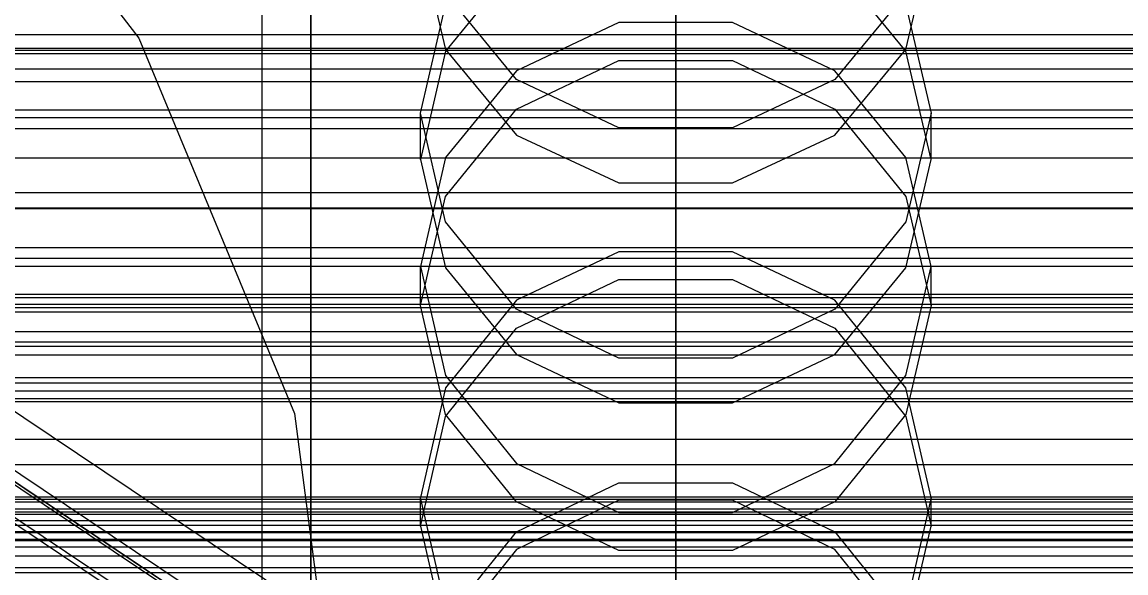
# Model space of a CAD drawing. Header units: millimetres. Extents: x -1970 to 59977, y -50268 to 6837.
# Drawn here: x -183.8 to -93, y -34230 to -34184.7 of the extents above; entities that cross this region are included whole.
import ezdxf

# ---------------------------------------------------------------- set-up
doc = ezdxf.new("R2010")
doc.units = ezdxf.units.MM
for name, color, linetype, lineweight in [('COTAS_O', 1, 'Continuous', 0), ('frontal_briquetadora', 7, 'Continuous', 0), ('frontal_C01', 7, 'Continuous', 0), ('frontal_C02', 7, 'Continuous', 0), ('frontal_C03', 7, 'Continuous', 0), ('frontal_mezcladora', 7, 'Continuous', 0)]:
    doc.layers.add(name, color=color, linetype=linetype, lineweight=lineweight)
doc.dimstyles.new('R19_100', dxfattribs={"dimtxt": 250, "dimasz": 150, "dimexe": 150, "dimexo": 80, "dimgap": 100, "dimtad": 1, "dimtih": 1, "dimtoh": 1, "dimdsep": 46, "dimcen": 0.09, "dimadec": 0, "dimazin": 0, "dimtfac": 1, "dimtdec": 4, "dimtofl": 0, "dimtmove": 0, "dimatfit": 3, "dimfxl": 1, "dimtolj": 1, "dimtzin": 0, "dimarcsym": 0})

# ---------------------------------------------------------------- blocks, each defined once
blk = doc.blocks.new('*D39')
at = {"layer": 'COTAS_O', "color": 0, "lineweight": -2, "transparency": 16777216}
for p, q in [((-1725, -34320), (-1725, -33550)), ((1725, -34320), (1725, -33550)), ((-1575, -33700), (1575, -33700))]:
    blk.add_line(p, q, dxfattribs=at)
at = {"layer": 'COTAS_O', "color": 0, "transparency": 16777216}
for points in [[(-1575, -33675), (-1575, -33725), (-1725, -33700)], [(1575, -33675), (1575, -33725), (1725, -33700)]]:
    blk.add_solid(points, dxfattribs=at)
at = {"layer": 'Defpoints', "color": 0, "transparency": 16777216}
for p in [(1725, -33700), (-1725, -34400), (1725, -34400)]:
    blk.add_point(p, dxfattribs=at)
blk = doc.blocks.new('*D42')
at = {"layer": 'COTAS_O', "color": 0, "lineweight": -2, "transparency": 16777216}
for p, q in [((-570, -33700), (200, -33700)), ((50, -34750), (50, -33850)), ((-570, -34900), (200, -34900))]:
    blk.add_line(p, q, dxfattribs=at)
at = {"layer": 'COTAS_O', "color": 0, "transparency": 16777216}
for points in [[(25, -33850), (75, -33850), (50, -33700)], [(25, -34750), (75, -34750), (50, -34900)]]:
    blk.add_solid(points, dxfattribs=at)
at = {"layer": 'Defpoints', "color": 0, "transparency": 16777216}
for p in [(-650, -33700), (50, -33700), (-650, -34900)]:
    blk.add_point(p, dxfattribs=at)
blk = doc.blocks.new('*D43')
at = {"layer": 'COTAS_O', "color": 0, "lineweight": -2, "transparency": 16777216}
for p, q in [((-650, -34820), (-650, -34050)), ((650, -34820), (650, -34050)), ((-500, -34200), (500, -34200))]:
    blk.add_line(p, q, dxfattribs=at)
at = {"layer": 'COTAS_O', "color": 0, "transparency": 16777216}
for points in [[(-500, -34175), (-500, -34225), (-650, -34200)], [(500, -34175), (500, -34225), (650, -34200)]]:
    blk.add_solid(points, dxfattribs=at)
at = {"layer": 'Defpoints', "color": 0, "transparency": 16777216}
for p in [(650, -34200), (-650, -34900), (650, -34900)]:
    blk.add_point(p, dxfattribs=at)

msp = doc.modelspace()

# ---------------------------------------------------------------- linework, layer by layer
at = {"layer": 'frontal_briquetadora'}
for p, q in [((-164, -34275), (-164, -34100)), ((-160, -34275), (-160, -34100)), ((-160, -34186.982), (-160, -34174.268)), ((-160, -34187.019), (-160, -34174.315)), ((-160, -34176.08), (-160, -34195.432)), ((-160, -34196.041), (-160, -34176.682)), ((-160, -34196.649), (-160, -34177.283)), ((-160, -34178), (-160, -34191.425)), ((-160, -34178.042), (-160, -34191.457)), ((-151, -34178.137), (-148.92, -34186.938)), ((-111.08, -34186.938), (-109, -34178.137)), ((-160, -34179.904), (-160, -34188.369)), ((-143.093, -34179.943), (-148.92, -34187.085)), ((-111.08, -34187.085), (-116.907, -34179.943)), ((-160, -34191.022), (-160, -34181.688)), ((-143.094, -34189.426), (-148.92, -34182.307)), ((-111.08, -34182.308), (-116.906, -34189.426)), ((-160, -34196.98), (-160, -34182.75)), ((-160, -34197.013), (-160, -34182.792)), ((-151, -34192.191), (-148.92, -34183.307)), ((-111.08, -34183.307), (-109, -34192.191)), ((-160, -34193.876), (-160, -34183.697)), ((-134.674, -34184.734), (-143.094, -34188.689)), ((-125.326, -34184.734), (-134.674, -34184.734)), ((-116.906, -34188.689), (-125.326, -34184.734)), ((-160, -34201.85), (-160, -34186.982)), ((-160, -34201.878), (-160, -34187.019)), ((-148.92, -34186.938), (-143.093, -34193.996)), ((-116.907, -34193.996), (-111.08, -34186.938)), ((-148.92, -34187.085), (-151, -34195.991)), ((-143.093, -34191.85), (-134.673, -34187.86)), ((-134.673, -34187.86), (-125.327, -34187.86)), ((-125.327, -34187.86), (-116.907, -34191.85)), ((-109, -34195.991), (-111.08, -34187.085)), ((-160, -34188.369), (-160, -34200.164)), ((-143.094, -34188.689), (-148.92, -34195.834)), ((-111.08, -34195.834), (-116.906, -34188.689)), ((-134.674, -34193.392), (-143.094, -34189.426)), ((-116.906, -34189.426), (-125.326, -34193.392)), ((-160, -34203.582), (-160, -34191.022)), ((-160, -34191.425), (-160, -34206.897)), ((-160, -34191.457), (-160, -34206.92)), ((-148.92, -34201.121), (-151, -34192.191)), ((-151, -34195.991), (-151, -34192.191)), ((-148.92, -34199.039), (-143.093, -34191.85)), ((-116.907, -34191.85), (-111.08, -34199.039)), ((-109, -34192.191), (-111.08, -34201.121)), ((-109, -34195.991), (-109, -34192.191)), ((-125.326, -34193.392), (-134.674, -34193.392)), ((-160, -34207.173), (-160, -34193.876)), ((-143.093, -34193.996), (-134.673, -34197.913)), ((-125.327, -34197.913), (-116.907, -34193.996)), ((-160, -34195.432), (-160, -34214.989)), ((-160, -34215.602), (-160, -34196.041)), ((-148.92, -34195.834), (-151, -34204.781)), ((-151, -34195.991), (-148.92, -34204.898)), ((-109, -34204.781), (-111.08, -34195.834)), ((-111.08, -34204.898), (-109, -34195.991)), ((-160, -34216.216), (-160, -34196.649)), ((-160, -34213.121), (-160, -34196.98)), ((-160, -34213.146), (-160, -34197.013)), ((-134.673, -34197.913), (-125.327, -34197.913)), ((-151, -34208.003), (-148.92, -34199.039)), ((-111.08, -34199.039), (-109, -34208.003)), ((-160, -34200.164), (-160, -34214.834)), ((-143.094, -34208.312), (-148.92, -34201.121)), ((-111.08, -34201.121), (-116.906, -34208.312)), ((-160, -34218.511), (-160, -34201.85)), ((-160, -34218.531), (-160, -34201.878)), ((-160, -34218.887), (-160, -34203.582)), ((-134.674, -34203.573), (-143.094, -34207.568)), ((-125.326, -34203.573), (-134.674, -34203.573)), ((-116.906, -34207.568), (-125.326, -34203.573)), ((-151, -34208.003), (-151, -34204.781)), ((-151, -34204.781), (-148.92, -34213.765)), ((-148.92, -34204.898), (-143.093, -34212.04)), ((-116.907, -34212.04), (-111.08, -34204.898)), ((-111.08, -34213.765), (-109, -34204.781)), ((-109, -34208.003), (-109, -34204.781)), ((-143.093, -34209.873), (-134.673, -34205.852)), ((-134.673, -34205.852), (-125.327, -34205.852)), ((-125.327, -34205.852), (-116.907, -34209.873)), ((-160, -34206.897), (-160, -34224.036)), ((-160, -34206.92), (-160, -34224.051)), ((-160, -34223.076), (-160, -34207.173)), ((-143.094, -34207.568), (-148.92, -34214.781)), ((-111.08, -34214.78), (-116.906, -34207.568)), ((-148.92, -34216.967), (-151, -34208.003)), ((-134.674, -34212.316), (-143.094, -34208.312)), ((-116.906, -34208.312), (-125.326, -34212.316)), ((-109, -34208.003), (-111.08, -34216.967)), ((-148.92, -34217.117), (-143.093, -34209.873)), ((-116.907, -34209.873), (-111.08, -34217.117)), ((-143.093, -34212.04), (-134.673, -34216.004)), ((-125.326, -34212.316), (-134.674, -34212.316)), ((-125.327, -34216.004), (-116.907, -34212.04)), ((-160, -34230.777), (-160, -34213.121)), ((-160, -34230.795), (-160, -34213.146)), ((-148.92, -34213.765), (-143.094, -34220.995)), ((-116.906, -34220.995), (-111.08, -34213.765)), ((-160, -34214.834), (-160, -34231.817)), ((-160, -34214.989), (-160, -34234.699)), ((-148.92, -34214.781), (-151, -34223.801)), ((-109, -34223.801), (-111.08, -34214.78)), ((-160, -34235.317), (-160, -34215.602)), ((-134.673, -34216.004), (-125.327, -34216.004)), ((-160, -34235.935), (-160, -34216.216)), ((-143.093, -34224.156), (-148.92, -34216.967)), ((-111.08, -34216.967), (-116.907, -34224.156)), ((-160, -34220.449), (-160, -34217.873)), ((-160, -34217.873), (-160, -34222.139)), ((-151, -34226.151), (-148.92, -34217.117)), ((-111.08, -34217.117), (-109, -34226.151)), ((-160, -34236.554), (-160, -34218.511)), ((-160, -34236.567), (-160, -34218.531)), ((-160, -34236.349), (-160, -34218.887)), ((-160, -34229.476), (-160, -34220.449)), ((-143.094, -34220.995), (-134.674, -34225.019)), ((-125.326, -34225.019), (-116.906, -34220.995)), ((-160, -34222.139), (-160, -34232.599)), ((-160, -34240.974), (-160, -34223.076)), ((-143.094, -34226.61), (-134.674, -34222.584)), ((-134.674, -34222.584), (-125.326, -34222.584)), ((-125.326, -34222.584), (-116.906, -34226.61)), ((-160, -34224.036), (-160, -34242.423)), ((-160, -34224.051), (-160, -34242.431)), ((-148.92, -34232.849), (-151, -34223.801)), ((-151, -34226.151), (-151, -34223.801)), ((-134.673, -34224.011), (-143.093, -34228.052)), ((-134.673, -34228.146), (-143.093, -34224.156)), ((-125.327, -34224.011), (-134.673, -34224.011)), ((-116.907, -34228.052), (-125.327, -34224.011)), ((-116.907, -34224.156), (-125.327, -34228.146)), ((-109, -34223.801), (-111.08, -34232.849)), ((-109, -34226.151), (-109, -34223.801)), ((-134.674, -34225.019), (-125.326, -34225.019)), ((-151, -34226.151), (-148.92, -34235.184)), ((-148.92, -34233.872), (-143.094, -34226.61)), ((-116.906, -34226.61), (-111.08, -34233.872)), ((-111.08, -34235.184), (-109, -34226.151)), ((-143.093, -34228.052), (-148.92, -34235.335)), ((-125.327, -34228.146), (-134.673, -34228.146)), ((-111.08, -34235.335), (-116.907, -34228.052)), ((-160, -34243.579), (-160, -34229.476))]:
    msp.add_line(p, q, dxfattribs=at)
at = {"layer": 'frontal_C01'}
for p, q in [((-130, -34323.357), (-130, -34026.66)), ((-130, -34032.379), (-130, -34329.075)), ((-311.15, -34207.349), (311.15, -34207.349)), ((-311.15, -34207.902), (311.15, -34207.902)), ((-311.15, -34208.526), (311.15, -34208.526)), ((-311.15, -34210.145), (311.15, -34210.145)), ((-311.15, -34211.351), (311.15, -34211.351)), ((-311.15, -34213.928), (311.15, -34213.928)), ((-311.15, -34215.633), (311.15, -34215.633)), ((-311.15, -34218.991), (311.15, -34218.991)), ((-311.15, -34221.079), (311.15, -34221.079)), ((-440, -34223.731), (440, -34223.731)), ((-440, -34223.926), (440, -34223.926)), ((-440, -34224.147), (440, -34224.147)), ((-440, -34224.721), (440, -34224.721)), ((-440, -34225.149), (440, -34225.149)), ((311.15, -34224.989), (-311.15, -34224.989)), ((-440, -34226.062), (440, -34226.062)), ((-440, -34226.666), (440, -34226.666)), ((-440, -34227.856), (440, -34227.856)), ((-311.15, -34227.318), (311.15, -34227.318)), ((-440, -34228.596), (440, -34228.596)), ((440, -34229.981), (-440, -34229.981))]:
    msp.add_line(p, q, dxfattribs=at)
at = {"layer": 'frontal_C02'}
for p, q in [((-130, -34253.153), (-130, -33968.332)), ((-130, -33974.073), (-130, -34258.894)), ((-332.629, -34123.403), (-148.32, -34246.887)), ((-331.181, -34123.206), (-146.872, -34246.69)), ((-334.938, -34125.027), (-150.629, -34248.511)), ((-330.692, -34124.45), (-146.383, -34247.934)), ((-331.197, -34127.049), (-146.887, -34250.533)), ((-130, -34253.153), (-228.298, -34187.295)), ((-228.298, -34193.036), (-130, -34258.894))]:
    msp.add_line(p, q, dxfattribs=at)
at = {"layer": 'frontal_C03'}
for p, q in [((-1250, -34185.704), (1250, -34185.704)), ((1500, -34186.859), (-1500, -34186.859)), ((1500, -34187.019), (-1500, -34187.019)), ((1500, -34187.304), (-1500, -34187.304)), ((1250, -34188.556), (-1250, -34188.556)), ((1250, -34189.613), (-1250, -34189.613)), ((1250, -34191.921), (-1250, -34191.921)), ((1250, -34192.574), (-1250, -34192.574)), ((1250, -34193.456), (-1250, -34193.456)), ((-1500, -34195.842), (1500, -34195.842)), ((-1500, -34198.712), (1500, -34198.712)), ((1250, -34203.262), (-1250, -34203.262)), ((1250, -34204.143), (-1250, -34204.143)), ((1250, -34204.797), (-1250, -34204.797)), ((1250, -34207.104), (-1250, -34207.104)), ((-1250, -34208.162), (1250, -34208.162)), ((1250, -34211.014), (-1250, -34211.014)), ((1250, -34212.071), (-1250, -34212.071)), ((1250, -34214.378), (-1250, -34214.378)), ((1250, -34215.032), (-1250, -34215.032)), ((1250, -34215.913), (-1250, -34215.913)), ((1250, -34225.72), (-1250, -34225.72)), ((1250, -34226.601), (-1250, -34226.601)), ((1250, -34227.254), (-1250, -34227.254)), ((1250, -34229.562), (-1250, -34229.562))]:
    msp.add_line(p, q, dxfattribs=at)
at = {"layer": 'frontal_mezcladora'}
for p, q in [((-194.49, -34159.49), (-174.149, -34186)), ((-174.149, -34186), (-161.361, -34216.871)), ((-161.361, -34216.871), (-157, -34250))]:
    msp.add_line(p, q, dxfattribs=at)

# ---------------------------------------------------------------- dimensions: what is measured, and where the dimension line sits
at = {"layer": 'COTAS_O'}
for p1, p2, distance, picture, middle in [((-1725, -34400), (1725, -34400), 700, '*D39', (0, -33700)), ((-650, -34900), (-650, -33700), -700, '*D42', (50, -34300)), ((-650, -34900), (650, -34900), 700, '*D43', (0, -34200))]:
    dim = msp.add_aligned_dim(p1=p1, p2=p2, distance=distance, text='<> O', dimstyle='R19_100', dxfattribs=at)
    dim.commit()
    dim.dimension.update_dxf_attribs({"geometry": picture, "text_midpoint": middle})

doc.saveas('drawing.dxf')
